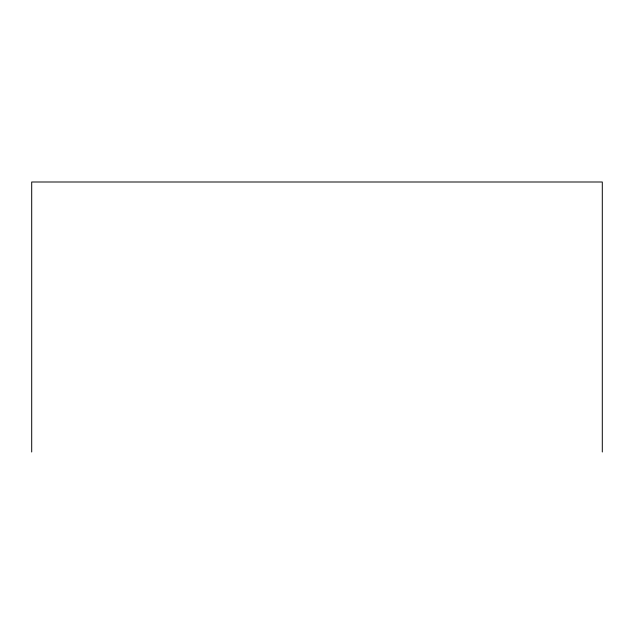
<?xml version="1.0" encoding="UTF-8"?>
<svg xmlns="http://www.w3.org/2000/svg" width="634" height="634" viewBox="0 0 634 634"><rect width="100%" height="100%" fill="white"/><g stroke="black" fill="none" stroke-linecap="round" stroke-linejoin="round"><path stroke-width="0.95" d="M602.3 452.002L602.3 181.998L31.7 181.998L31.7 452.002"/></g></svg>
